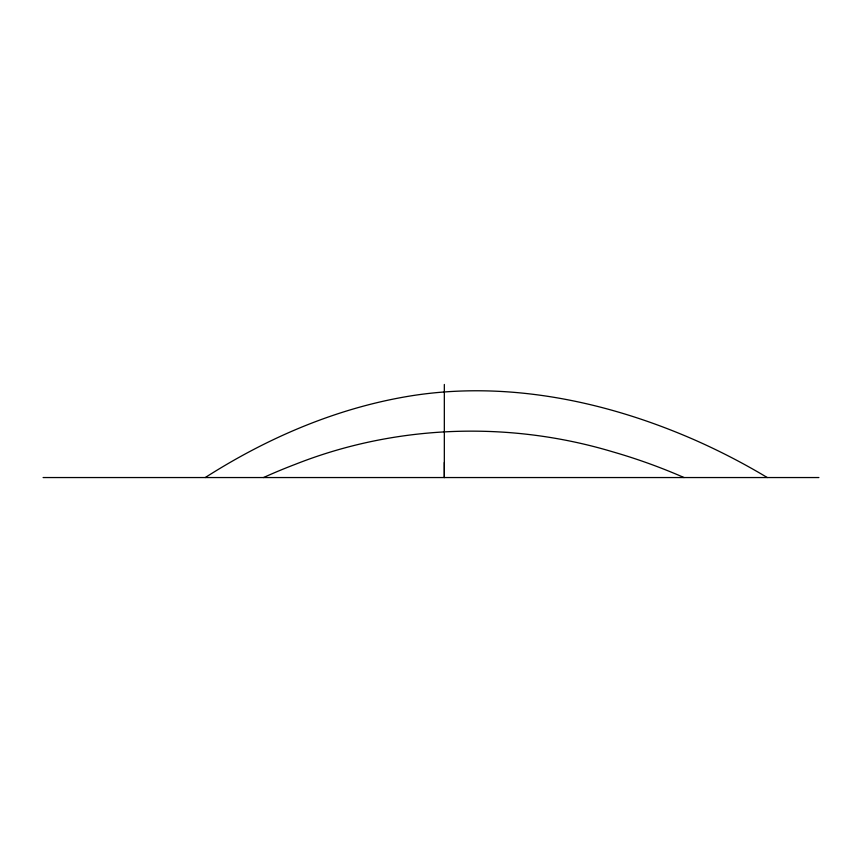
<?xml version="1.0" encoding="UTF-8"?>
<svg xmlns="http://www.w3.org/2000/svg" width="862" height="862" viewBox="0 0 862 862"><rect width="100%" height="100%" fill="white"/><g stroke="black" fill="none" stroke-linecap="round" stroke-linejoin="round"><path stroke-width="1.29" d="M444.329 462.463L444.329 477.548L444.329 384.452M205.242 477.548C268.071 437.39 338.238 407.403 412.155 395.68C507.675 380.756 605.727 401.164 693.511 439.437A652.911 652.502 -89.4 0 1 767.288 477.548M43.1 477.548L818.9 477.548M684.051 477.548A574.965 574.738 89.7 0 0 612.591 451.785C509.205 420.775 396.003 424.546 295.504 464.241A563.36 563.145 89.7 0 0 263.513 477.548"/></g></svg>
